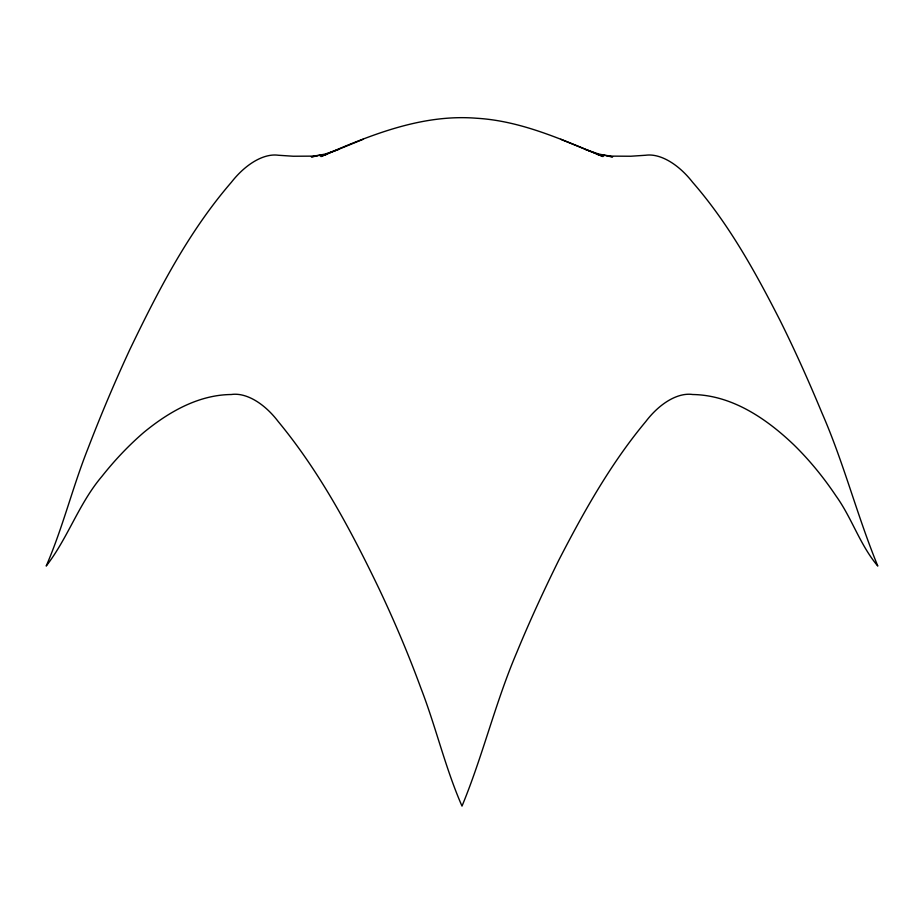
<?xml version="1.0" encoding="UTF-8"?>
<svg xmlns="http://www.w3.org/2000/svg" width="924" height="924" viewBox="0 0 924 924"><rect width="100%" height="100%" fill="white"/><g stroke="black" fill="none" stroke-linecap="round" stroke-linejoin="round"><path stroke-width="1.39" d="M363.259 139.258L320.94 156.537C370.004 135.262 421.841 113.814 476.541 118.249C521.252 120.836 562.266 139.813 603.06 156.537L560.741 139.258M338.219 149.63L325.317 154.008L311.388 156.884L316.863 156.041M319.6 155.613L322.337 155.197M326.495 154.504L311.989 156.133L293.231 156.237L278.274 155.244A62.659 35.655 -59.3 0 0 231.3 182.363C188.415 231.993 158.085 290.852 129.81 349.618C114.749 382.074 100.832 415.038 87.999 448.44C72.603 487.144 62.786 527.789 46.2 566.042C67.914 538.126 78.84 503.511 101.94 476.357C114.53 460.452 128.448 445.645 143.832 432.397C168.572 412.046 198.406 394.802 231.3 394.513A62.659 36.694 60.7 0 1 278.274 421.621C319.981 472.118 351.005 530.388 379.256 589.177C394.571 621.529 408.547 654.504 420.882 688.103C435.966 726.992 445.241 767.844 462 806.098C482.802 755.878 495.322 702.702 516.701 652.644C529.579 621.332 543.786 590.586 558.766 560.233C583.783 511.734 610.66 463.675 645.726 421.621A62.659 36.694 -60.7 0 1 692.7 394.513C732.143 395.126 766.701 418.803 794.19 445.16C809.874 460.568 823.769 477.662 836.001 495.922C852.009 518.156 859.967 545.033 877.8 566.042C857.16 515.846 843.866 462.982 822.06 413.19C809.066 381.912 795.264 350.981 780.168 320.663C755.393 272.049 728.701 223.7 692.7 182.363A62.659 35.655 59.3 0 0 645.726 155.244L630.769 156.237L612.011 156.133L597.505 154.504M601.663 155.197L604.4 155.613M607.137 156.041L612.612 156.884L598.683 154.008L585.781 149.63"/></g></svg>
